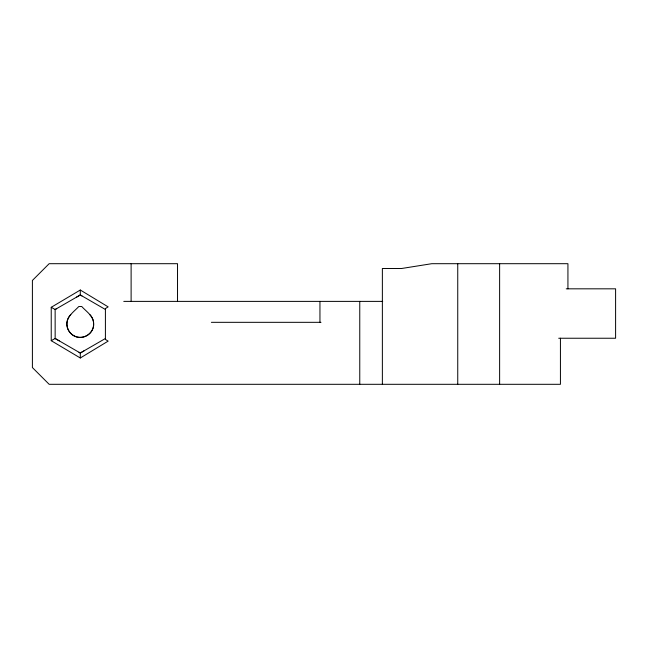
<?xml version="1.0" encoding="UTF-8"?>
<svg xmlns="http://www.w3.org/2000/svg" width="648" height="648" viewBox="0 0 648 648"><rect width="100%" height="100%" fill="white"/><g stroke="black" fill="none" stroke-linecap="round" stroke-linejoin="round"><path stroke-width="0.97" d="M51.233 340.702L51.233 307.298L80.303 290.021L108.151 306.877L105.405 308.578L105.405 339.422L108.151 341.123L80.303 357.98L51.233 340.702L55.137 338.483L80.279 353.014L84.102 350.803M80.303 357.98L80.295 353.006L78.967 352.253M51.233 307.298L55.137 309.517L80.279 294.986L80.303 290.021M93.668 324.454C93.677 334.117 81.964 340.702 73.71 335.68C69.717 333.396 67.076 329.062 66.89 324.454C66.469 316.467 74.018 311.672 78.797 306.528L81.761 306.528C86.273 311.583 93.693 316.013 93.62 323.668M76.48 297.181L80.279 294.937L105.405 309.493M56.66 308.626L55.137 309.517L55.153 338.507L59.268 340.88M80.279 353.014L105.405 338.507M566.247 288.822L615.6 288.822L615.6 338.24L558.706 338.24M123.776 301.385L382.693 301.385M211.378 322.323L320.979 322.323M80.279 294.937L81.94 295.942M567.932 288.822L567.932 263.696L431.787 263.696L401.639 268.491L382.369 268.491L382.369 384.305M560.431 338.24L560.431 384.305L49.151 384.305L32.4 367.554L32.4 280.446L49.151 263.696L177.528 263.696L177.528 301.385M499.624 263.696L499.624 384.305M457.747 263.696L457.747 384.305M359.762 301.385L359.762 384.305M319.95 301.385L319.95 322.323M131.115 263.696L131.115 301.385M89.756 314.523A13.397 13.397 0 0 1 89.756 333.477A13.397 13.397 0 0 1 70.802 333.477A13.397 13.397 0 0 1 70.802 314.523"/></g></svg>
